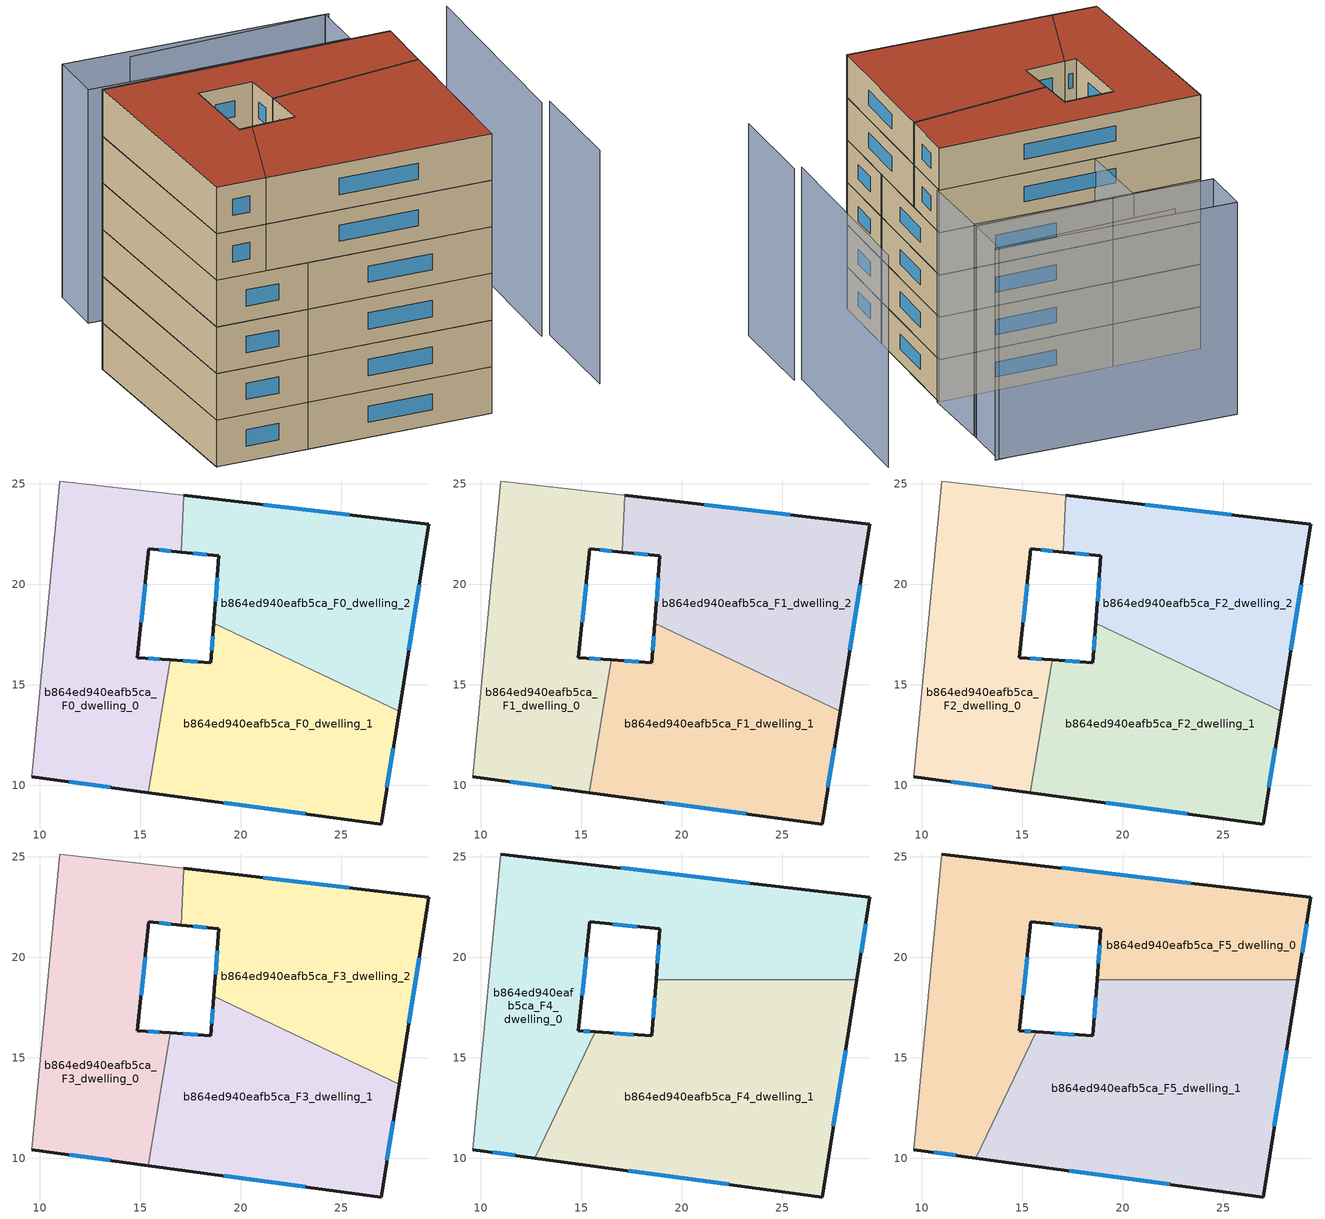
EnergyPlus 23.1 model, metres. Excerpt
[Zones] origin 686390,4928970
b864ed940eafb5ca_F0_dwelling_0
 floor ground (EU_floor_Construction): 15.39,9.64 16.48,16.24 14.86,16.35 15.42,21.76 17.04,21.61 17.15,24.42 10.99,25.14 9.59,10.42 z0
 wall outside (EU_wall_Construction): 17.04,21.61 15.42,21.76 14.86,16.35 16.48,16.24 / 15.39,9.64 9.59,10.42 z0:3
 wall adiabatic (EU_wall_Construction): 9.59,10.42 10.99,25.14 17.15,24.42 z0:3
 wall to b864ed940eafb5ca_F0_dwelling_2 (EU_wall_Construction): 17.15,24.42 17.04,21.61 z0:3
 wall to b864ed940eafb5ca_F0_dwelling_1 (EU_wall_Construction): 16.48,16.24 15.39,9.64 z0:3
 window (EU_Window_Construction): 16.51,21.66 15.94,21.71 / 15.24,20 15.04,18.11 / 15.39,16.31 15.95,16.27 / 13.5,9.89 11.47,10.17 z0.98:2.02
b864ed940eafb5ca_F0_dwelling_1
 floor ground (EU_floor_Construction): 26.99,8.07 27.88,13.67 18.67,18.06 18.52,16.09 16.48,16.24 15.39,9.64 z0
 wall outside (EU_wall_Construction): 16.48,16.24 18.52,16.09 18.67,18.06 / 27.88,13.67 26.99,8.07 15.39,9.64 z0:3
 wall to b864ed940eafb5ca_F0_dwelling_2 (EU_wall_Construction): 18.67,18.06 27.88,13.67 z0:3
 window (EU_Window_Construction): 17.14,16.19 17.86,16.14 / 18.57,16.73 18.62,17.42 / 27.59,11.85 27.28,9.89 / 23.22,8.58 19.16,9.13 z0.98:2.02
b864ed940eafb5ca_F0_dwelling_2
 floor ground (EU_floor_Construction): 27.88,13.67 29.37,23 17.15,24.42 17.04,21.61 18.92,21.42 18.67,18.06 z0
 wall outside (EU_wall_Construction): 18.67,18.06 18.92,21.42 17.04,21.61 / 17.15,24.42 29.37,23 27.88,13.67 z0:3
 window (EU_Window_Construction): 18.75,19.15 18.84,20.33 / 18.31,21.48 17.65,21.55 / 21.13,23.96 25.4,23.46 / 28.88,19.97 28.36,16.71 z0.98:2.02
b864ed940eafb5ca_F1_dwelling_0
 floor to b864ed940eafb5ca_F0_dwelling_0 (EU_floor_Construction): 15.39,9.64 16.48,16.24 14.86,16.35 15.42,21.76 17.04,21.61 17.15,24.42 10.99,25.14 9.59,10.42 z3
 wall outside (EU_wall_Construction): 17.04,21.61 15.42,21.76 14.86,16.35 16.48,16.24 / 15.39,9.64 9.59,10.42 z3:6
 wall adiabatic (EU_wall_Construction): 9.59,10.42 10.99,25.14 17.15,24.42 z3:6
 wall to b864ed940eafb5ca_F1_dwelling_2 (EU_wall_Construction): 17.15,24.42 17.04,21.61 z3:6
 wall to b864ed940eafb5ca_F1_dwelling_1 (EU_wall_Construction): 16.48,16.24 15.39,9.64 z3:6
 window (EU_Window_Construction): 16.51,21.66 15.94,21.71 / 15.24,20 15.04,18.11 / 15.39,16.31 15.95,16.27 / 13.5,9.89 11.47,10.17 z3.98:5.02
b864ed940eafb5ca_F1_dwelling_1
 floor to b864ed940eafb5ca_F0_dwelling_1 (EU_floor_Construction): 26.99,8.07 27.88,13.67 18.67,18.06 18.52,16.09 16.48,16.24 15.39,9.64 z3
 wall outside (EU_wall_Construction): 16.48,16.24 18.52,16.09 18.67,18.06 / 27.88,13.67 26.99,8.07 15.39,9.64 z3:6
 wall to b864ed940eafb5ca_F1_dwelling_2 (EU_wall_Construction): 18.67,18.06 27.88,13.67 z3:6
 window (EU_Window_Construction): 17.14,16.19 17.86,16.14 / 18.57,16.73 18.62,17.42 / 27.59,11.85 27.28,9.89 / 23.22,8.58 19.16,9.13 z3.98:5.02
b864ed940eafb5ca_F1_dwelling_2
 floor to b864ed940eafb5ca_F0_dwelling_2 (EU_floor_Construction): 27.88,13.67 29.37,23 17.15,24.42 17.04,21.61 18.92,21.42 18.67,18.06 z3
 wall outside (EU_wall_Construction): 18.67,18.06 18.92,21.42 17.04,21.61 / 17.15,24.42 29.37,23 27.88,13.67 z3:6
 window (EU_Window_Construction): 18.75,19.15 18.84,20.33 / 18.31,21.48 17.65,21.55 / 21.13,23.96 25.4,23.46 / 28.88,19.97 28.36,16.71 z3.98:5.02
b864ed940eafb5ca_F2_dwelling_0
 floor to b864ed940eafb5ca_F1_dwelling_0 (EU_floor_Construction): 15.39,9.64 16.48,16.24 14.86,16.35 15.42,21.76 17.04,21.61 17.15,24.42 10.99,25.14 9.59,10.42 z6
 wall outside (EU_wall_Construction): 17.04,21.61 15.42,21.76 14.86,16.35 16.48,16.24 / 15.39,9.64 9.59,10.42 z6:9
 wall adiabatic (EU_wall_Construction): 9.59,10.42 10.99,25.14 17.15,24.42 z6:9
 wall to b864ed940eafb5ca_F2_dwelling_2 (EU_wall_Construction): 17.15,24.42 17.04,21.61 z6:9
 wall to b864ed940eafb5ca_F2_dwelling_1 (EU_wall_Construction): 16.48,16.24 15.39,9.64 z6:9
 window (EU_Window_Construction): 16.51,21.66 15.94,21.71 / 15.24,20 15.04,18.11 / 15.39,16.31 15.95,16.27 / 13.5,9.89 11.47,10.17 z6.98:8.02
b864ed940eafb5ca_F2_dwelling_1
 floor to b864ed940eafb5ca_F1_dwelling_1 (EU_floor_Construction): 26.99,8.07 27.88,13.67 18.67,18.06 18.52,16.09 16.48,16.24 15.39,9.64 z6
 wall outside (EU_wall_Construction): 16.48,16.24 18.52,16.09 18.67,18.06 / 27.88,13.67 26.99,8.07 15.39,9.64 z6:9
 wall to b864ed940eafb5ca_F2_dwelling_2 (EU_wall_Construction): 18.67,18.06 27.88,13.67 z6:9
 window (EU_Window_Construction): 17.14,16.19 17.86,16.14 / 18.57,16.73 18.62,17.42 / 27.59,11.85 27.28,9.89 / 23.22,8.58 19.16,9.13 z6.98:8.02
b864ed940eafb5ca_F2_dwelling_2
 floor to b864ed940eafb5ca_F1_dwelling_2 (EU_floor_Construction): 27.88,13.67 29.37,23 17.15,24.42 17.04,21.61 18.92,21.42 18.67,18.06 z6
 wall outside (EU_wall_Construction): 18.67,18.06 18.92,21.42 17.04,21.61 / 17.15,24.42 29.37,23 27.88,13.67 z6:9
 window (EU_Window_Construction): 18.75,19.15 18.84,20.33 / 18.31,21.48 17.65,21.55 / 21.13,23.96 25.4,23.46 / 28.88,19.97 28.36,16.71 z6.98:8.02
b864ed940eafb5ca_F3_dwelling_0
 floor to b864ed940eafb5ca_F2_dwelling_0 (EU_floor_Construction): 15.39,9.64 16.48,16.24 14.86,16.35 15.42,21.76 17.04,21.61 17.15,24.42 10.99,25.14 9.59,10.42 z9
 wall outside (EU_wall_Construction): 17.04,21.61 15.42,21.76 14.86,16.35 16.48,16.24 / 15.39,9.64 9.59,10.42 z9:12
 wall adiabatic (EU_wall_Construction): 9.59,10.42 10.99,25.14 17.15,24.42 z9:12
 wall to b864ed940eafb5ca_F3_dwelling_2 (EU_wall_Construction): 17.15,24.42 17.04,21.61 z9:12
 wall to b864ed940eafb5ca_F3_dwelling_1 (EU_wall_Construction): 16.48,16.24 15.39,9.64 z9:12
 window (EU_Window_Construction): 16.51,21.66 15.94,21.71 / 15.24,20 15.04,18.11 / 15.39,16.31 15.95,16.27 / 13.5,9.89 11.47,10.17 z9.98:11.02
b864ed940eafb5ca_F3_dwelling_1
 floor to b864ed940eafb5ca_F2_dwelling_1 (EU_floor_Construction): 26.99,8.07 27.88,13.67 18.67,18.06 18.52,16.09 16.48,16.24 15.39,9.64 z9
 wall outside (EU_wall_Construction): 16.48,16.24 18.52,16.09 18.67,18.06 / 27.88,13.67 26.99,8.07 15.39,9.64 z9:12
 wall to b864ed940eafb5ca_F3_dwelling_2 (EU_wall_Construction): 18.67,18.06 27.88,13.67 z9:12
 window (EU_Window_Construction): 17.14,16.19 17.86,16.14 / 18.57,16.73 18.62,17.42 / 27.59,11.85 27.28,9.89 / 23.22,8.58 19.16,9.13 z9.98:11.02
b864ed940eafb5ca_F3_dwelling_2
 floor to b864ed940eafb5ca_F2_dwelling_2 (EU_floor_Construction): 27.88,13.67 29.37,23 17.15,24.42 17.04,21.61 18.92,21.42 18.67,18.06 z9
 wall outside (EU_wall_Construction): 18.67,18.06 18.92,21.42 17.04,21.61 / 17.15,24.42 29.37,23 27.88,13.67 z9:12
 window (EU_Window_Construction): 18.75,19.15 18.84,20.33 / 18.31,21.48 17.65,21.55 / 21.13,23.96 25.4,23.46 / 28.88,19.97 28.36,16.71 z9.98:11.02
b864ed940eafb5ca_F4_dwelling_0
 floor to b864ed940eafb5ca_F3_dwelling_0 (EU_floor_Construction): 12.69,10 15.69,16.29 14.86,16.35 15.42,21.76 17.04,21.61 17.15,24.42 10.99,25.14 9.59,10.42 z12
 floor to b864ed940eafb5ca_F3_dwelling_2 (EU_floor_Construction): 28.71,18.89 29.37,23 17.15,24.42 17.04,21.61 18.92,21.42 18.73,18.89 z12
 wall outside (EU_wall_Construction): 10.99,25.14 29.37,23 28.71,18.89 / 18.73,18.89 18.92,21.42 15.42,21.76 14.86,16.35 15.69,16.29 / 12.69,10 9.59,10.42 z12:15
 wall to b864ed940eafb5ca_F4_dwelling_1 (EU_wall_Construction): 28.71,18.89 18.73,18.89 / 15.69,16.29 12.69,10 z12:15
 wall adiabatic (EU_wall_Construction): 9.59,10.42 10.99,25.14 z12:15
 window (EU_Window_Construction): 16.97,24.45 23.39,23.7 / 29.15,21.66 28.93,20.23 / 18.79,19.71 18.86,20.6 / 17.78,21.53 16.56,21.65 / 15.24,20 15.04,18.11 / 15.13,16.33 15.42,16.31 / 11.68,10.14 10.6,10.29 z12.98:14.02
b864ed940eafb5ca_F4_dwelling_1
 floor to b864ed940eafb5ca_F3_dwelling_1 (EU_floor_Construction): 26.99,8.07 27.88,13.67 18.67,18.06 18.52,16.09 16.48,16.24 15.39,9.64 z12
 floor to b864ed940eafb5ca_F3_dwelling_0 (EU_floor_Construction): 15.39,9.64 16.48,16.24 15.69,16.29 12.69,10 z12
 floor to b864ed940eafb5ca_F3_dwelling_2 (EU_floor_Construction): 27.88,13.67 28.71,18.89 18.73,18.89 18.67,18.06 z12
 wall outside (EU_wall_Construction): 15.69,16.29 18.52,16.09 18.73,18.89 / 28.71,18.89 26.99,8.07 12.69,10 z12:15
 window (EU_Window_Construction): 16.61,16.23 17.6,16.16 / 18.59,17 18.66,17.98 / 28.15,15.37 27.55,11.59 / 22.34,8.7 17.34,9.38 z12.98:14.02
b864ed940eafb5ca_F5_dwelling_0
 floor to b864ed940eafb5ca_F4_dwelling_0 (EU_floor_Construction): 28.71,18.89 29.37,23 10.99,25.14 9.59,10.42 12.69,10 15.69,16.29 14.86,16.35 15.42,21.76 18.92,21.42 18.73,18.89 z15
 wall outside (EU_wall_Construction): 10.99,25.14 29.37,23 28.71,18.89 / 18.73,18.89 18.92,21.42 15.42,21.76 14.86,16.35 15.69,16.29 / 12.69,10 9.59,10.42 z15:18
 wall to b864ed940eafb5ca_F5_dwelling_1 (EU_wall_Construction): 28.71,18.89 18.73,18.89 / 15.69,16.29 12.69,10 z15:18
 wall adiabatic (EU_wall_Construction): 9.59,10.42 10.99,25.14 z15:18
 window (EU_Window_Construction): 16.97,24.45 23.39,23.7 / 29.15,21.66 28.93,20.23 / 18.79,19.71 18.86,20.6 / 17.78,21.53 16.56,21.65 / 15.24,20 15.04,18.11 / 15.13,16.33 15.42,16.31 / 11.68,10.14 10.6,10.29 z15.98:17.02
 roof outside (EU_roof_Construction): 29.37,23 28.71,18.89 18.73,18.89 18.92,21.42 15.42,21.76 14.86,16.35 15.69,16.29 12.69,10 9.59,10.42 10.99,25.14 z18
b864ed940eafb5ca_F5_dwelling_1
 floor to b864ed940eafb5ca_F4_dwelling_1 (EU_floor_Construction): 26.99,8.07 28.71,18.89 18.73,18.89 18.52,16.09 15.69,16.29 12.69,10 z15
 wall outside (EU_wall_Construction): 15.69,16.29 18.52,16.09 18.73,18.89 / 28.71,18.89 26.99,8.07 12.69,10 z15:18
 window (EU_Window_Construction): 16.61,16.23 17.6,16.16 / 18.59,17 18.66,17.98 / 28.15,15.37 27.55,11.59 / 22.34,8.7 17.34,9.38 z15.98:17.02
 roof outside (EU_roof_Construction): 28.71,18.89 26.99,8.07 12.69,10 15.69,16.29 18.52,16.09 18.73,18.89 z18
shading: 34.44,8.15 35.49,15.33 / 10.99,25.14 9.59,10.42 / 34.99,15.41 37.27,29.44 / 30.92,32.2 18.04,33.37 / 18.44,24.27 19.14,30.09 / 19.14,30.09 30.19,28.76 / 30.19,28.76 29.49,22.94 / 29.49,22.94 18.44,24.27 / 14.17,34.64 30.7,32.21 / 30.7,32.21 30.15,28.44 / 30.15,28.44 13.61,30.87 / 13.61,30.87 14.17,34.64 z0:15
[Building]
EU S2 Campaign: North Axis=0; Terrain=City; Solar Distribution=FullExterior
[Site:Location]
Bologna: Latitude=44.5; Longitude=11.25; Time Zone=1; Elevation=37
[SizingPeriod:WeatherFileDays]
AnnualSizingPeriod: Begin Month=1; Begin Day of Month=1; End Month=12; End Day of Month=31; Day of Week for Start Day=Monday; Use Weather File Daylight Saving Period=No; Use Weather File Rain and Snow Indicators=No
[MATERIAL]
EU_InternalMass_Material: Roughness=MediumRough; Thickness=0.1; Conductivity=1; Density=1800; Specific Heat=900; Thermal Absorptance=0.9; Solar Absorptance=0.7; Visible Absorptance=0.7
[MATERIAL:NOMASS] Roughness=MediumRough; Thermal Absorptance=0.9; Solar Absorptance=0.7; Visible Absorptance=0.7
Name | Thermal Resistance
EU_wall_NoMass | 0.905828
EU_roof_NoMass | 0.37593
EU_floor_NoMass | 0.67114
[WINDOWMATERIAL:SIMPLEGLAZINGSYSTEM]
EU_Window_SimpleGlazing: UFactor=4.52486; Solar Heat Gain Coefficient=0.85; Visible Transmittance=0.85
[CONSTRUCTION]
EU_wall_Construction: EU_wall_NoMass
EU_roof_Construction: EU_roof_NoMass
EU_floor_Construction: EU_floor_NoMass
EU_InternalMass_Construction: EU_InternalMass_Material
EU_Window_Construction: EU_Window_SimpleGlazing
[ZONE] Type=1; Multiplier=1; Ceiling Height=autocalculate; Floor Area=autocalculate; Part of Total Floor Area=Yes
Name | Volume
b864ed940eafb5ca_F0_dwelling_0; b864ed940eafb5ca_F1_dwelling_0; b864ed940eafb5ca_F2_dwelling_0; b864ed940eafb5ca_F3_dwelling_0 | 250.092
b864ed940eafb5ca_F4_dwelling_0; b864ed940eafb5ca_F5_dwelling_0 | 375.129
b864ed940eafb5ca_F0_dwelling_1; b864ed940eafb5ca_F1_dwelling_1; b864ed940eafb5ca_F2_dwelling_1; b864ed940eafb5ca_F3_dwelling_1 | 250.08
b864ed940eafb5ca_F4_dwelling_1; b864ed940eafb5ca_F5_dwelling_1 | 375.117
b864ed940eafb5ca_F0_dwelling_2; b864ed940eafb5ca_F1_dwelling_2; b864ed940eafb5ca_F2_dwelling_2; b864ed940eafb5ca_F3_dwelling_2 | 250.084
[INTERNALMASS] Construction=EU_InternalMass_Construction
Name | Zone or ZoneList | Surface Area
b864ed940eafb5ca_F0_dwelling_0_EU_InternalMass | b864ed940eafb5ca_F0_dwelling_0 | 83.364
b864ed940eafb5ca_F0_dwelling_1_EU_InternalMass | b864ed940eafb5ca_F0_dwelling_1 | 83.3599
b864ed940eafb5ca_F0_dwelling_2_EU_InternalMass | b864ed940eafb5ca_F0_dwelling_2 | 83.3608
b864ed940eafb5ca_F1_dwelling_0_EU_InternalMass | b864ed940eafb5ca_F1_dwelling_0 | 83.364
b864ed940eafb5ca_F1_dwelling_1_EU_InternalMass | b864ed940eafb5ca_F1_dwelling_1 | 83.3599
b864ed940eafb5ca_F1_dwelling_2_EU_InternalMass | b864ed940eafb5ca_F1_dwelling_2 | 83.3608
b864ed940eafb5ca_F2_dwelling_0_EU_InternalMass | b864ed940eafb5ca_F2_dwelling_0 | 83.364
b864ed940eafb5ca_F2_dwelling_1_EU_InternalMass | b864ed940eafb5ca_F2_dwelling_1 | 83.3599
b864ed940eafb5ca_F2_dwelling_2_EU_InternalMass | b864ed940eafb5ca_F2_dwelling_2 | 83.3608
b864ed940eafb5ca_F3_dwelling_0_EU_InternalMass | b864ed940eafb5ca_F3_dwelling_0 | 83.364
b864ed940eafb5ca_F3_dwelling_1_EU_InternalMass | b864ed940eafb5ca_F3_dwelling_1 | 83.3599
b864ed940eafb5ca_F3_dwelling_2_EU_InternalMass | b864ed940eafb5ca_F3_dwelling_2 | 83.3608
b864ed940eafb5ca_F4_dwelling_0_EU_InternalMass | b864ed940eafb5ca_F4_dwelling_0 | 125.043
b864ed940eafb5ca_F4_dwelling_1_EU_InternalMass | b864ed940eafb5ca_F4_dwelling_1 | 125.039
b864ed940eafb5ca_F5_dwelling_0_EU_InternalMass | b864ed940eafb5ca_F5_dwelling_0 | 125.043
b864ed940eafb5ca_F5_dwelling_1_EU_InternalMass | b864ed940eafb5ca_F5_dwelling_1 | 125.039
[OTHEREQUIPMENT] Fuel Type=Electricity; Design Level Calculation Method=Watts/Area; Power per Zone Floor Area=1; Fraction Latent=0; Fraction Radiant=0; Fraction Lost=0; Carbon Dioxide Generation Rate=0; EndUse Subcategory=EU_Step8_InternalGains
Name | Zone or ZoneList or Space or SpaceList | Schedule
EU_Step8_InternalGain_b864ed940eafb5ca_F0_dwelling_0_f000 | b864ed940eafb5ca_F0_dwelling_0 | EU_Step8_GainSchedule_b864ed940eafb5ca_F0_dwelling_0_f000
EU_Step8_InternalGain_b864ed940eafb5ca_F0_dwelling_1_f000 | b864ed940eafb5ca_F0_dwelling_1 | EU_Step8_GainSchedule_b864ed940eafb5ca_F0_dwelling_1_f000
EU_Step8_InternalGain_b864ed940eafb5ca_F0_dwelling_2_f000 | b864ed940eafb5ca_F0_dwelling_2 | EU_Step8_GainSchedule_b864ed940eafb5ca_F0_dwelling_2_f000
EU_Step8_InternalGain_b864ed940eafb5ca_F1_dwelling_0_f000 | b864ed940eafb5ca_F1_dwelling_0 | EU_Step8_GainSchedule_b864ed940eafb5ca_F1_dwelling_0_f000
EU_Step8_InternalGain_b864ed940eafb5ca_F1_dwelling_1_f000 | b864ed940eafb5ca_F1_dwelling_1 | EU_Step8_GainSchedule_b864ed940eafb5ca_F1_dwelling_1_f000
EU_Step8_InternalGain_b864ed940eafb5ca_F1_dwelling_2_f000 | b864ed940eafb5ca_F1_dwelling_2 | EU_Step8_GainSchedule_b864ed940eafb5ca_F1_dwelling_2_f000
EU_Step8_InternalGain_b864ed940eafb5ca_F2_dwelling_0_f000 | b864ed940eafb5ca_F2_dwelling_0 | EU_Step8_GainSchedule_b864ed940eafb5ca_F2_dwelling_0_f000
EU_Step8_InternalGain_b864ed940eafb5ca_F2_dwelling_1_f000 | b864ed940eafb5ca_F2_dwelling_1 | EU_Step8_GainSchedule_b864ed940eafb5ca_F2_dwelling_1_f000
EU_Step8_InternalGain_b864ed940eafb5ca_F2_dwelling_2_f000 | b864ed940eafb5ca_F2_dwelling_2 | EU_Step8_GainSchedule_b864ed940eafb5ca_F2_dwelling_2_f000
EU_Step8_InternalGain_b864ed940eafb5ca_F3_dwelling_0_f000 | b864ed940eafb5ca_F3_dwelling_0 | EU_Step8_GainSchedule_b864ed940eafb5ca_F3_dwelling_0_f000
EU_Step8_InternalGain_b864ed940eafb5ca_F3_dwelling_1_f000 | b864ed940eafb5ca_F3_dwelling_1 | EU_Step8_GainSchedule_b864ed940eafb5ca_F3_dwelling_1_f000
EU_Step8_InternalGain_b864ed940eafb5ca_F3_dwelling_2_f000 | b864ed940eafb5ca_F3_dwelling_2 | EU_Step8_GainSchedule_b864ed940eafb5ca_F3_dwelling_2_f000
EU_Step8_InternalGain_b864ed940eafb5ca_F4_dwelling_0_f000 | b864ed940eafb5ca_F4_dwelling_0 | EU_Step8_GainSchedule_b864ed940eafb5ca_F4_dwelling_0_f000
EU_Step8_InternalGain_b864ed940eafb5ca_F4_dwelling_1_f000 | b864ed940eafb5ca_F4_dwelling_1 | EU_Step8_GainSchedule_b864ed940eafb5ca_F4_dwelling_1_f000
EU_Step8_InternalGain_b864ed940eafb5ca_F5_dwelling_0_f000 | b864ed940eafb5ca_F5_dwelling_0 | EU_Step8_GainSchedule_b864ed940eafb5ca_F5_dwelling_0_f000
EU_Step8_InternalGain_b864ed940eafb5ca_F5_dwelling_1_f000 | b864ed940eafb5ca_F5_dwelling_1 | EU_Step8_GainSchedule_b864ed940eafb5ca_F5_dwelling_1_f000
[ZONEVENTILATION:DESIGNFLOWRATE] Schedule=EU_AlwaysOn; Design Flow Rate Calculation Method=AirChanges/Hour; Air Changes per Hour=0.73129; Ventilation Type=Natural; Fan Pressure Rise=0; Fan Total Efficiency=1; Constant Term Coefficient=1; Temperature Term Coefficient=0; Velocity Term Coefficient=0; Velocity Squared Term Coefficient=0; Minimum Indoor Temperature=-100; Maximum Indoor Temperature=100; Delta Temperature=-100; Minimum Outdoor Temperature=-100; Maximum Outdoor Temperature=100; Maximum Wind Speed=40
Name | Zone or ZoneList or Space or SpaceList
EU_ConstantAir_b864ed940eafb5ca_F0_dwelling_0 | b864ed940eafb5ca_F0_dwelling_0
EU_ConstantAir_b864ed940eafb5ca_F0_dwelling_1 | b864ed940eafb5ca_F0_dwelling_1
EU_ConstantAir_b864ed940eafb5ca_F0_dwelling_2 | b864ed940eafb5ca_F0_dwelling_2
EU_ConstantAir_b864ed940eafb5ca_F1_dwelling_0 | b864ed940eafb5ca_F1_dwelling_0
EU_ConstantAir_b864ed940eafb5ca_F1_dwelling_1 | b864ed940eafb5ca_F1_dwelling_1
EU_ConstantAir_b864ed940eafb5ca_F1_dwelling_2 | b864ed940eafb5ca_F1_dwelling_2
EU_ConstantAir_b864ed940eafb5ca_F2_dwelling_0 | b864ed940eafb5ca_F2_dwelling_0
EU_ConstantAir_b864ed940eafb5ca_F2_dwelling_1 | b864ed940eafb5ca_F2_dwelling_1
EU_ConstantAir_b864ed940eafb5ca_F2_dwelling_2 | b864ed940eafb5ca_F2_dwelling_2
EU_ConstantAir_b864ed940eafb5ca_F3_dwelling_0 | b864ed940eafb5ca_F3_dwelling_0
EU_ConstantAir_b864ed940eafb5ca_F3_dwelling_1 | b864ed940eafb5ca_F3_dwelling_1
EU_ConstantAir_b864ed940eafb5ca_F3_dwelling_2 | b864ed940eafb5ca_F3_dwelling_2
EU_ConstantAir_b864ed940eafb5ca_F4_dwelling_0 | b864ed940eafb5ca_F4_dwelling_0
EU_ConstantAir_b864ed940eafb5ca_F4_dwelling_1 | b864ed940eafb5ca_F4_dwelling_1
EU_ConstantAir_b864ed940eafb5ca_F5_dwelling_0 | b864ed940eafb5ca_F5_dwelling_0
EU_ConstantAir_b864ed940eafb5ca_F5_dwelling_1 | b864ed940eafb5ca_F5_dwelling_1
[HVACTEMPLATE:THERMOSTAT] Constant Heating Setpoint=20; Constant Cooling Setpoint=50
EU_HeatOnly_b864ed940eafb5ca_F0_dwelling_0; EU_HeatOnly_b864ed940eafb5ca_F0_dwelling_1; EU_HeatOnly_b864ed940eafb5ca_F0_dwelling_2; EU_HeatOnly_b864ed940eafb5ca_F1_dwelling_0; EU_HeatOnly_b864ed940eafb5ca_F1_dwelling_1; EU_HeatOnly_b864ed940eafb5ca_F1_dwelling_2; EU_HeatOnly_b864ed940eafb5ca_F2_dwelling_0; EU_HeatOnly_b864ed940eafb5ca_F2_dwelling_1; EU_HeatOnly_b864ed940eafb5ca_F2_dwelling_2; EU_HeatOnly_b864ed940eafb5ca_F3_dwelling_0; EU_HeatOnly_b864ed940eafb5ca_F3_dwelling_1; EU_HeatOnly_b864ed940eafb5ca_F3_dwelling_2; EU_HeatOnly_b864ed940eafb5ca_F4_dwelling_0; EU_HeatOnly_b864ed940eafb5ca_F4_dwelling_1; EU_HeatOnly_b864ed940eafb5ca_F5_dwelling_0; EU_HeatOnly_b864ed940eafb5ca_F5_dwelling_1
[HVACTEMPLATE:ZONE:IDEALLOADSAIRSYSTEM] System Availability Schedule=EU_AlwaysOn; Maximum Heating Supply Air Temperature=50; Minimum Cooling Supply Air Temperature=13; Maximum Heating Supply Air Humidity Ratio=0.0156; Minimum Cooling Supply Air Humidity Ratio=0.0077; Heating Limit=NoLimit; Cooling Limit=NoLimit; Heating Availability Schedule=EU_AlwaysOn; Cooling Availability Schedule=EU_CoolingOff; Dehumidification Control Type=ConstantSensibleHeatRatio; Cooling Sensible Heat Ratio=0.7; Dehumidification Setpoint=60; Humidification Control Type=None; Humidification Setpoint=30; Outdoor Air Method=None; Outdoor Air Flow Rate per Person=0.00944; Outdoor Air Flow Rate per Zone Floor Area=0; Outdoor Air Flow Rate per Zone=0; Demand Controlled Ventilation Type=None; Outdoor Air Economizer Type=NoEconomizer; Heat Recovery Type=None; Sensible Heat Recovery Effectiveness=0.7; Latent Heat Recovery Effectiveness=0.65
Name | Template Thermostat
b864ed940eafb5ca_F0_dwelling_0 | EU_HeatOnly_b864ed940eafb5ca_F0_dwelling_0
b864ed940eafb5ca_F0_dwelling_1 | EU_HeatOnly_b864ed940eafb5ca_F0_dwelling_1
b864ed940eafb5ca_F0_dwelling_2 | EU_HeatOnly_b864ed940eafb5ca_F0_dwelling_2
b864ed940eafb5ca_F1_dwelling_0 | EU_HeatOnly_b864ed940eafb5ca_F1_dwelling_0
b864ed940eafb5ca_F1_dwelling_1 | EU_HeatOnly_b864ed940eafb5ca_F1_dwelling_1
b864ed940eafb5ca_F1_dwelling_2 | EU_HeatOnly_b864ed940eafb5ca_F1_dwelling_2
b864ed940eafb5ca_F2_dwelling_0 | EU_HeatOnly_b864ed940eafb5ca_F2_dwelling_0
b864ed940eafb5ca_F2_dwelling_1 | EU_HeatOnly_b864ed940eafb5ca_F2_dwelling_1
b864ed940eafb5ca_F2_dwelling_2 | EU_HeatOnly_b864ed940eafb5ca_F2_dwelling_2
b864ed940eafb5ca_F3_dwelling_0 | EU_HeatOnly_b864ed940eafb5ca_F3_dwelling_0
b864ed940eafb5ca_F3_dwelling_1 | EU_HeatOnly_b864ed940eafb5ca_F3_dwelling_1
b864ed940eafb5ca_F3_dwelling_2 | EU_HeatOnly_b864ed940eafb5ca_F3_dwelling_2
b864ed940eafb5ca_F4_dwelling_0 | EU_HeatOnly_b864ed940eafb5ca_F4_dwelling_0
b864ed940eafb5ca_F4_dwelling_1 | EU_HeatOnly_b864ed940eafb5ca_F4_dwelling_1
b864ed940eafb5ca_F5_dwelling_0 | EU_HeatOnly_b864ed940eafb5ca_F5_dwelling_0
b864ed940eafb5ca_F5_dwelling_1 | EU_HeatOnly_b864ed940eafb5ca_F5_dwelling_1
[SIZING:ZONE] Zone Cooling Design Supply Air Temperature Input Method=SupplyAirTemperature; Zone Cooling Design Supply Air Temperature=13; Zone Heating Design Supply Air Temperature Input Method=SupplyAirTemperature; Zone Heating Design Supply Air Temperature=50; Zone Cooling Design Supply Air Humidity Ratio=0.008; Zone Heating Design Supply Air Humidity Ratio=0.008; Cooling Design Air Flow Method=DesignDay; Cooling Design Air Flow Rate=0; Cooling Minimum Air Flow per Zone Floor Area=0.000762; Cooling Minimum Air Flow=0; Cooling Minimum Air Flow Fraction=0.2; Heating Design Air Flow Method=DesignDay; Heating Design Air Flow Rate=0; Heating Maximum Air Flow per Zone Floor Area=0.002032; Heating Maximum Air Flow=0.141576; Heating Maximum Air Flow Fraction=0.3; Account for Dedicated Outdoor Air System=No; Dedicated Outdoor Air System Control Strategy=NeutralSupplyAir; Dedicated Outdoor Air Low Setpoint Temperature for Design=autosize; Dedicated Outdoor Air High Setpoint Temperature for Design=autosize; Zone Load Sizing Method=Sensible Load Only No Latent Load; Zone Latent Cooling Design Supply Air Humidity Ratio Input Method=HumidityRatioDifference; Zone Cooling Design Supply Air Humidity Ratio Difference=0.005; Zone Latent Heating Design Supply Air Humidity Ratio Input Method=HumidityRatioDifference; Zone Humidification Design Supply Air Humidity Ratio Difference=0.005
b864ed940eafb5ca_F0_dwelling_0; b864ed940eafb5ca_F0_dwelling_1; b864ed940eafb5ca_F0_dwelling_2; b864ed940eafb5ca_F1_dwelling_0; b864ed940eafb5ca_F1_dwelling_1; b864ed940eafb5ca_F1_dwelling_2; b864ed940eafb5ca_F2_dwelling_0; b864ed940eafb5ca_F2_dwelling_1; b864ed940eafb5ca_F2_dwelling_2; b864ed940eafb5ca_F3_dwelling_0; b864ed940eafb5ca_F3_dwelling_1; b864ed940eafb5ca_F3_dwelling_2; b864ed940eafb5ca_F4_dwelling_0; b864ed940eafb5ca_F4_dwelling_1; b864ed940eafb5ca_F5_dwelling_0; b864ed940eafb5ca_F5_dwelling_1
[SCHEDULE:CONSTANT]
Name | Hourly Value
EU_AlwaysOn | 1
EU_CoolingOff | 0
[SCHEDULE:FILE] Column Number=1; Rows to Skip at Top=0; Number of Hours of Data=8760; Column Separator=Comma; Interpolate to Timestep=No; Minutes per Item=60; Adjust Schedule for Daylight Savings=Yes
Name | File
EU_Step8_GainSchedule_b864ed940eafb5ca_F0_dwelling_0_f000 | ../../schedules/b864ed940eafb5ca/b864ed940eafb5ca_F0_dwelling_0_f000_gain.csv
EU_Step8_GainSchedule_b864ed940eafb5ca_F0_dwelling_1_f000 | ../../schedules/b864ed940eafb5ca/b864ed940eafb5ca_F0_dwelling_1_f000_gain.csv
EU_Step8_GainSchedule_b864ed940eafb5ca_F0_dwelling_2_f000 | ../../schedules/b864ed940eafb5ca/b864ed940eafb5ca_F0_dwelling_2_f000_gain.csv
EU_Step8_GainSchedule_b864ed940eafb5ca_F1_dwelling_0_f000 | ../../schedules/b864ed940eafb5ca/b864ed940eafb5ca_F1_dwelling_0_f000_gain.csv
EU_Step8_GainSchedule_b864ed940eafb5ca_F1_dwelling_1_f000 | ../../schedules/b864ed940eafb5ca/b864ed940eafb5ca_F1_dwelling_1_f000_gain.csv
EU_Step8_GainSchedule_b864ed940eafb5ca_F1_dwelling_2_f000 | ../../schedules/b864ed940eafb5ca/b864ed940eafb5ca_F1_dwelling_2_f000_gain.csv
EU_Step8_GainSchedule_b864ed940eafb5ca_F2_dwelling_0_f000 | ../../schedules/b864ed940eafb5ca/b864ed940eafb5ca_F2_dwelling_0_f000_gain.csv
EU_Step8_GainSchedule_b864ed940eafb5ca_F2_dwelling_1_f000 | ../../schedules/b864ed940eafb5ca/b864ed940eafb5ca_F2_dwelling_1_f000_gain.csv
EU_Step8_GainSchedule_b864ed940eafb5ca_F2_dwelling_2_f000 | ../../schedules/b864ed940eafb5ca/b864ed940eafb5ca_F2_dwelling_2_f000_gain.csv
EU_Step8_GainSchedule_b864ed940eafb5ca_F3_dwelling_0_f000 | ../../schedules/b864ed940eafb5ca/b864ed940eafb5ca_F3_dwelling_0_f000_gain.csv
EU_Step8_GainSchedule_b864ed940eafb5ca_F3_dwelling_1_f000 | ../../schedules/b864ed940eafb5ca/b864ed940eafb5ca_F3_dwelling_1_f000_gain.csv
EU_Step8_GainSchedule_b864ed940eafb5ca_F3_dwelling_2_f000 | ../../schedules/b864ed940eafb5ca/b864ed940eafb5ca_F3_dwelling_2_f000_gain.csv
EU_Step8_GainSchedule_b864ed940eafb5ca_F4_dwelling_0_f000 | ../../schedules/b864ed940eafb5ca/b864ed940eafb5ca_F4_dwelling_0_f000_gain.csv
EU_Step8_GainSchedule_b864ed940eafb5ca_F4_dwelling_1_f000 | ../../schedules/b864ed940eafb5ca/b864ed940eafb5ca_F4_dwelling_1_f000_gain.csv
EU_Step8_GainSchedule_b864ed940eafb5ca_F5_dwelling_0_f000 | ../../schedules/b864ed940eafb5ca/b864ed940eafb5ca_F5_dwelling_0_f000_gain.csv
EU_Step8_GainSchedule_b864ed940eafb5ca_F5_dwelling_1_f000 | ../../schedules/b864ed940eafb5ca/b864ed940eafb5ca_F5_dwelling_1_f000_gain.csv
